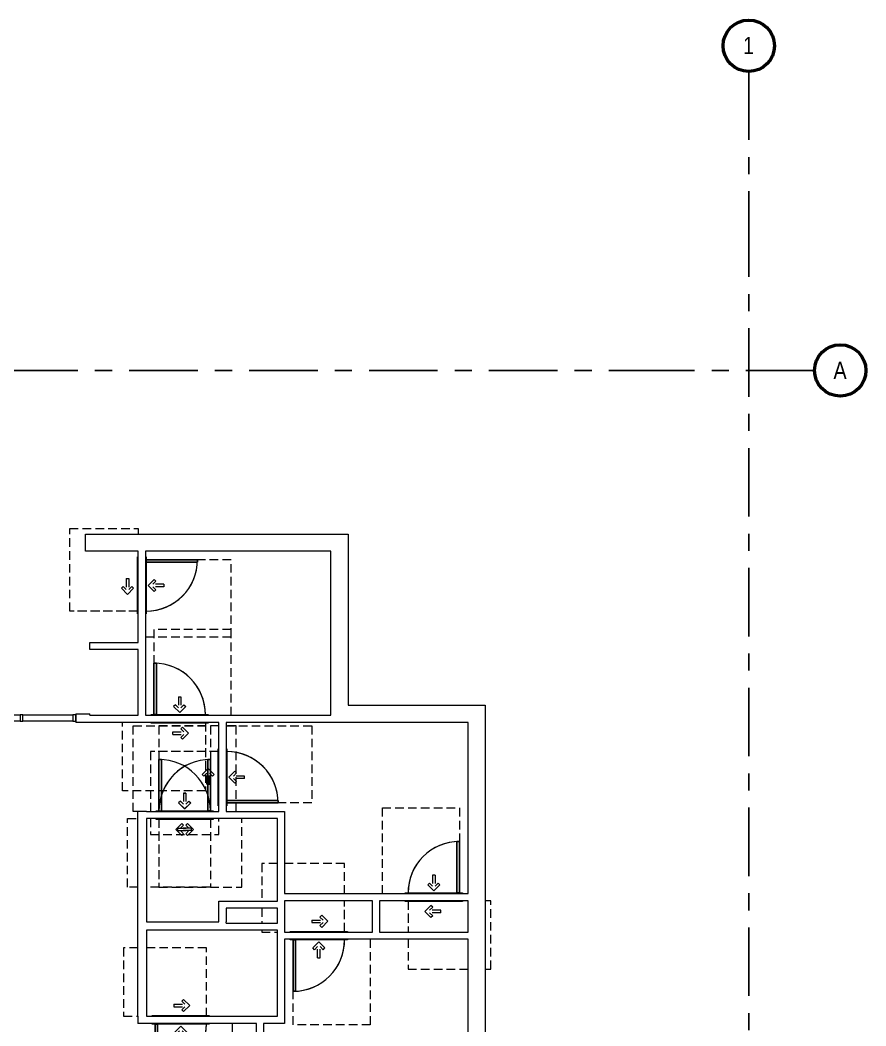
# Model space of a CAD drawing. Header units: inches. Extents: x -84 to 1352, y -121 to 1419.
# Drawn here: x 760 to 1352, y 714 to 1419 of the extents above; entities that cross this region are included whole.
import ezdxf

# ---------------------------------------------------------------- set-up
doc = ezdxf.new("R2010")
doc.units = ezdxf.units.IN
doc.header["$MEASUREMENT"] = 0
doc.linetypes.add('ADA Clearance', pattern=[9, 6, -3])
doc.linetypes.add('Grid Line', pattern=[84, 48, -12, 12, -12])
for name, color, linetype, lineweight in [('A-DOOR', 31, 'Continuous', 15), ('A-DOOR-FRAM', 31, 'Continuous', 9), ('A-GLAZ-CWMG', 51, 'Continuous', 9), ('A-WALL', 113, 'Continuous', 15), ('I-WALL', 2, 'Continuous', 15), ('S-GRID', 1, 'Continuous', 9), ('S-GRID-IDEN', 1, 'Continuous', 50)]:
    doc.layers.add(name, color=color, linetype=linetype, lineweight=lineweight)
doc.styles.add('Arial Narrow', font='ARIALN.TTF', dxfattribs={"height": 12})

# ---------------------------------------------------------------- blocks, each defined once
blk = doc.blocks.new('Door-Single_CE_ - HM Door-2_ HM Frame-V9-ROOF')
at = {"layer": 'A-DOOR', "linetype": 'ADA Clearance', "lineweight": 9}
for p, q in [((-18, 50.5), (40, 50.5)), ((-18, 3), (-18, 50.5)), ((40, 50.5), (40, 2.5)), ((-2.02, 14.28), (-6.26, 10.04)), ((-0.78, 13.04), (-2.02, 14.28)), ((-2.02, 5.79), (-6.26, 10.04)), ((-0.78, 13.04), (-2.91, 10.91)), ((4.84, 10.91), (-2.91, 10.91)), ((4.84, 9.16), (-2.91, 9.16)), ((-0.78, 7.03), (-2.91, 9.16)), ((4.84, 10.91), (4.84, 9.16)), ((-0.78, 7.03), (-2.02, 5.79)), ((40, 2.5), (36, 2.5)), ((-36, -2.5), (-36, -62.5)), ((-4.26, -8.62), (-0.02, -4.37)), ((4.22, -8.62), (-0.02, -4.37)), ((18, -62.5), (18, -3)), ((-3.02, -9.85), (-4.26, -8.62)), ((-3.02, -9.85), (-0.89, -7.72)), ((-0.89, -15.47), (-0.89, -7.72)), ((0.86, -15.47), (0.86, -7.72)), ((2.99, -9.85), (0.86, -7.72)), ((2.99, -9.85), (4.22, -8.62)), ((0.86, -15.47), (-0.89, -15.47)), ((-36, -62.5), (18, -62.5))]:
    blk.add_line(p, q, dxfattribs=at)
at = {"layer": 'A-DOOR'}
for p, q in [((16.25, -39), (16.25, -3)), ((18, -3), (18, -39)), ((18, -39), (16.25, -39))]:
    blk.add_line(p, q, dxfattribs=at)
at = {"layer": 'A-DOOR', "lineweight": 25}
for p, q in [((16.25, -39), (16.25, -3)), ((18, -3), (18, -39)), ((18, -39), (16.25, -39))]:
    blk.add_line(p, q, dxfattribs=at)
at = {"layer": 'A-DOOR', "lineweight": 9}
blk.add_arc((18, -3), 36, 180.00117, 270, dxfattribs=at)
blk.add_arc((18, -3), 36, 180.00117, 270, dxfattribs=at)
blk.add_arc((18, -3), 36, 180.00117, 270, dxfattribs=at)
blk.add_arc((18, -3), 36, 180.00117, 270, dxfattribs=at)
blk = doc.blocks.new('Door-Single_CE_ - HM Door-2_ HM Frame-V10-ROOF')
at = {"layer": 'A-DOOR', "linetype": 'ADA Clearance', "lineweight": 9}
for p, q in [((-18, 50.5), (40, 50.5)), ((-18, 3), (-18, 50.5)), ((40, 50.5), (40, 2.5)), ((-2.02, 14.28), (-6.26, 10.04)), ((-0.78, 13.04), (-2.02, 14.28)), ((-2.02, 5.79), (-6.26, 10.04)), ((-0.78, 13.04), (-2.91, 10.91)), ((4.84, 10.91), (-2.91, 10.91)), ((4.84, 9.16), (-2.91, 9.16)), ((-0.78, 7.03), (-2.91, 9.16)), ((4.84, 10.91), (4.84, 9.16)), ((-0.78, 7.03), (-2.02, 5.79)), ((-36, -2.5), (-36, -62.5)), ((-4.26, -8.62), (-0.02, -4.37)), ((4.22, -8.62), (-0.02, -4.37)), ((18, -62.5), (18, -3)), ((-3.02, -9.85), (-4.26, -8.62)), ((-3.02, -9.85), (-0.89, -7.72)), ((-0.89, -15.47), (-0.89, -7.72)), ((0.86, -15.47), (0.86, -7.72)), ((2.99, -9.85), (0.86, -7.72)), ((2.99, -9.85), (4.22, -8.62)), ((0.86, -15.47), (-0.89, -15.47)), ((-36, -62.5), (18, -62.5))]:
    blk.add_line(p, q, dxfattribs=at)
at = {"layer": 'A-DOOR'}
for p, q in [((16.25, -39), (16.25, -3)), ((18, -3), (18, -39)), ((18, -39), (16.25, -39))]:
    blk.add_line(p, q, dxfattribs=at)
at = {"layer": 'A-DOOR', "lineweight": 25}
for p, q in [((16.25, -39), (16.25, -3)), ((18, -3), (18, -39)), ((18, -39), (16.25, -39))]:
    blk.add_line(p, q, dxfattribs=at)
at = {"layer": 'A-DOOR', "lineweight": 9}
blk.add_arc((18, -3), 36, 180.00117, 270, dxfattribs=at)
blk.add_arc((18, -3), 36, 180.00117, 270, dxfattribs=at)
blk.add_arc((18, -3), 36, 180.00117, 270, dxfattribs=at)
blk.add_arc((18, -3), 36, 180.00117, 270, dxfattribs=at)
blk = doc.blocks.new('Door-Single_CE_ - HM Door-2_ HM Frame-V11-ROOF')
at = {"layer": 'A-DOOR', "linetype": 'ADA Clearance', "lineweight": 9}
for p, q in [((-36, 62.5), (18, 62.5)), ((-36, 2.5), (-36, 62.5)), ((18, 62.5), (18, 3)), ((-0.89, 15.47), (-0.89, 7.72)), ((0.86, 15.47), (-0.89, 15.47)), ((0.86, 15.47), (0.86, 7.72)), ((-3.02, 9.85), (-4.26, 8.62)), ((-4.26, 8.62), (-0.02, 4.37)), ((-3.02, 9.85), (-0.89, 7.72)), ((4.22, 8.62), (-0.02, 4.37)), ((2.99, 9.85), (0.86, 7.72)), ((2.99, 9.85), (4.22, 8.62)), ((-18, -3), (-18, -50.5)), ((-2.02, -5.79), (-6.26, -10.04)), ((-0.78, -7.03), (-2.91, -9.16)), ((-0.78, -7.03), (-2.02, -5.79)), ((40, -2.5), (29, -2.5)), ((40, -50.5), (40, -2.5)), ((-2.02, -14.28), (-6.26, -10.04)), ((4.84, -9.16), (-2.91, -9.16)), ((4.84, -10.91), (-2.91, -10.91)), ((-0.78, -13.04), (-2.91, -10.91)), ((-0.78, -13.04), (-2.02, -14.28)), ((4.84, -10.91), (4.84, -9.16)), ((-18, -50.5), (24, -50.5)), ((29, -50.5), (40, -50.5))]:
    blk.add_line(p, q, dxfattribs=at)
at = {"layer": 'A-DOOR'}
for p, q in [((18, 39), (16.25, 39)), ((16.25, 39), (16.25, 3)), ((18, 3), (18, 39))]:
    blk.add_line(p, q, dxfattribs=at)
at = {"layer": 'A-DOOR', "lineweight": 25}
for p, q in [((18, 39), (16.25, 39)), ((16.25, 39), (16.25, 3)), ((18, 3), (18, 39))]:
    blk.add_line(p, q, dxfattribs=at)
at = {"layer": 'A-DOOR', "lineweight": 9}
blk.add_arc((18, 3), 36, 90, 179.99883, dxfattribs=at)
blk.add_arc((18, 3), 36, 90, 179.99883, dxfattribs=at)
blk.add_arc((18, 3), 36, 90, 179.99883, dxfattribs=at)
blk.add_arc((18, 3), 36, 90, 179.99883, dxfattribs=at)
blk = doc.blocks.new('Door-Single_CE_ - HM Door-2_ HM Frame-V12-ROOF')
at = {"layer": 'A-DOOR', "linetype": 'ADA Clearance', "lineweight": 9}
for p, q in [((-18, 50.5), (26.73, 50.5)), ((-18, 3), (-18, 50.5)), ((32.73, 50.5), (40, 50.5)), ((40, 50.5), (40, 2.5)), ((-2.02, 14.28), (-6.26, 10.04)), ((-0.78, 13.04), (-2.02, 14.28)), ((-2.02, 5.79), (-6.26, 10.04)), ((-0.78, 13.04), (-2.91, 10.91)), ((4.84, 10.91), (-2.91, 10.91)), ((4.84, 9.16), (-2.91, 9.16)), ((-0.78, 7.03), (-2.91, 9.16)), ((4.84, 10.91), (4.84, 9.16)), ((-0.78, 7.03), (-2.02, 5.79)), ((40, 2.5), (32.73, 2.5)), ((-36, -2.5), (-36, -62.5)), ((-4.26, -8.62), (-0.02, -4.37)), ((4.22, -8.62), (-0.02, -4.37)), ((18, -62.5), (18, -3)), ((-3.02, -9.85), (-4.26, -8.62)), ((-3.02, -9.85), (-0.89, -7.72)), ((-0.89, -15.47), (-0.89, -7.72)), ((0.86, -15.47), (0.86, -7.72)), ((2.99, -9.85), (0.86, -7.72)), ((2.99, -9.85), (4.22, -8.62)), ((0.86, -15.47), (-0.89, -15.47)), ((-36, -62.5), (-29, -62.5)), ((-24, -62.5), (18, -62.5))]:
    blk.add_line(p, q, dxfattribs=at)
at = {"layer": 'A-DOOR'}
for p, q in [((16.25, -39), (16.25, -3)), ((18, -3), (18, -39)), ((18, -39), (16.25, -39))]:
    blk.add_line(p, q, dxfattribs=at)
at = {"layer": 'A-DOOR', "lineweight": 25}
for p, q in [((16.25, -39), (16.25, -3)), ((18, -3), (18, -39)), ((18, -39), (16.25, -39))]:
    blk.add_line(p, q, dxfattribs=at)
at = {"layer": 'A-DOOR', "lineweight": 9}
blk.add_arc((18, -3), 36, 180.00117, 270, dxfattribs=at)
blk.add_arc((18, -3), 36, 180.00117, 270, dxfattribs=at)
blk.add_arc((18, -3), 36, 180.00117, 270, dxfattribs=at)
blk.add_arc((18, -3), 36, 180.00117, 270, dxfattribs=at)
blk = doc.blocks.new('Door-Single_CE_ - HM Door-2_ HM Frame-V13-ROOF')
at = {"layer": 'A-DOOR', "linetype": 'ADA Clearance', "lineweight": 9}
for p, q in [((-36, 62.5), (18, 62.5)), ((-36, 2.5), (-36, 62.5)), ((18, 62.5), (18, 3)), ((-0.89, 15.47), (-0.89, 7.72)), ((0.86, 15.47), (-0.89, 15.47)), ((0.86, 15.47), (0.86, 7.72)), ((-3.02, 9.85), (-4.26, 8.62)), ((-4.26, 8.62), (-0.02, 4.37)), ((-3.02, 9.85), (-0.89, 7.72)), ((4.22, 8.62), (-0.02, 4.37)), ((2.99, 9.85), (0.86, 7.72)), ((2.99, 9.85), (4.22, 8.62)), ((-18, -3), (-18, -24.5)), ((-2.02, -5.79), (-6.26, -10.04)), ((-0.78, -7.03), (-2.91, -9.16)), ((-0.78, -7.03), (-2.02, -5.79)), ((40, -2.5), (36, -2.5)), ((40, -50.5), (40, -2.5)), ((-2.02, -14.28), (-6.26, -10.04)), ((4.84, -9.16), (-2.91, -9.16)), ((4.84, -10.91), (-2.91, -10.91)), ((-0.78, -13.04), (-2.91, -10.91)), ((-0.78, -13.04), (-2.02, -14.28)), ((4.84, -10.91), (4.84, -9.16)), ((-18, -29.5), (-18, -50.5)), ((-18, -50.5), (24, -50.5)), ((36, -50.5), (40, -50.5))]:
    blk.add_line(p, q, dxfattribs=at)
at = {"layer": 'A-DOOR'}
for p, q in [((18, 39), (16.25, 39)), ((16.25, 39), (16.25, 3)), ((18, 3), (18, 39))]:
    blk.add_line(p, q, dxfattribs=at)
at = {"layer": 'A-DOOR', "lineweight": 25}
for p, q in [((18, 39), (16.25, 39)), ((16.25, 39), (16.25, 3)), ((18, 3), (18, 39))]:
    blk.add_line(p, q, dxfattribs=at)
at = {"layer": 'A-DOOR', "lineweight": 9}
blk.add_arc((18, 3), 36, 90, 179.99883, dxfattribs=at)
blk.add_arc((18, 3), 36, 90, 179.99883, dxfattribs=at)
blk.add_arc((18, 3), 36, 90, 179.99883, dxfattribs=at)
blk.add_arc((18, 3), 36, 90, 179.99883, dxfattribs=at)
blk = doc.blocks.new('Door-Single_CE_ - HM Door-2_ HM Frame-V14-ROOF')
at = {"layer": 'A-DOOR', "linetype": 'ADA Clearance', "lineweight": 9}
for p, q in [((-36, 62.5), (18, 62.5)), ((-36, 2.5), (-36, 62.5)), ((18, 62.5), (18, 3)), ((-0.89, 15.47), (-0.89, 7.72)), ((0.86, 15.47), (-0.89, 15.47)), ((0.86, 15.47), (0.86, 7.72)), ((-3.02, 9.85), (-4.26, 8.62)), ((-4.26, 8.62), (-0.02, 4.37)), ((-3.02, 9.85), (-0.89, 7.72)), ((4.22, 8.62), (-0.02, 4.37)), ((2.99, 9.85), (0.86, 7.72)), ((2.99, 9.85), (4.22, 8.62)), ((-18, -3), (-18, -24.5)), ((-2.02, -5.79), (-6.26, -10.04)), ((-0.78, -7.03), (-2.91, -9.16)), ((-0.78, -7.03), (-2.02, -5.79)), ((40, -2.5), (29, -2.5)), ((40, -3.75), (40, -2.5)), ((-2.02, -14.28), (-6.26, -10.04)), ((4.84, -9.16), (-2.91, -9.16)), ((4.84, -10.91), (-2.91, -10.91)), ((-0.78, -13.04), (-2.91, -10.91)), ((-0.78, -13.04), (-2.02, -14.28)), ((4.84, -10.91), (4.84, -9.16)), ((40, -19.25), (40, -8.75)), ((40, -50.5), (40, -24.25)), ((-18, -29.5), (-18, -50.5)), ((-18, -50.5), (24, -50.5)), ((29, -50.5), (40, -50.5))]:
    blk.add_line(p, q, dxfattribs=at)
at = {"layer": 'A-DOOR'}
for p, q in [((18, 39), (16.25, 39)), ((16.25, 39), (16.25, 3)), ((18, 3), (18, 39))]:
    blk.add_line(p, q, dxfattribs=at)
at = {"layer": 'A-DOOR', "lineweight": 25}
for p, q in [((18, 39), (16.25, 39)), ((16.25, 39), (16.25, 3)), ((18, 3), (18, 39))]:
    blk.add_line(p, q, dxfattribs=at)
at = {"layer": 'A-DOOR', "lineweight": 9}
blk.add_arc((18, 3), 36, 90, 179.99883, dxfattribs=at)
blk.add_arc((18, 3), 36, 90, 179.99883, dxfattribs=at)
blk.add_arc((18, 3), 36, 90, 179.99883, dxfattribs=at)
blk.add_arc((18, 3), 36, 90, 179.99883, dxfattribs=at)
blk = doc.blocks.new('Door-Single_CE_ - HM Door-2_ HM Frame-V19-ROOF')
at = {"layer": 'A-DOOR', "linetype": 'ADA Clearance', "lineweight": 9}
for p, q in [((-36, 62.5), (18, 62.5)), ((-36, 2.5), (-36, 62.5)), ((18, 62.5), (18, 3)), ((-0.89, 15.47), (-0.89, 7.72)), ((0.86, 15.47), (-0.89, 15.47)), ((0.86, 15.47), (0.86, 7.72)), ((-3.02, 9.85), (-4.26, 8.62)), ((-4.26, 8.62), (-0.02, 4.37)), ((-3.02, 9.85), (-0.89, 7.72)), ((4.22, 8.62), (-0.02, 4.37)), ((2.99, 9.85), (0.86, 7.72)), ((2.99, 9.85), (4.22, 8.62)), ((-32.73, 2.5), (-36, 2.5)), ((-18, -3), (-18, -50.5)), ((-2.02, -5.79), (-6.26, -10.04)), ((-0.78, -7.03), (-2.91, -9.16)), ((-0.78, -7.03), (-2.02, -5.79)), ((40, -50.5), (40, -2.5)), ((-2.02, -14.28), (-6.26, -10.04)), ((4.84, -9.16), (-2.91, -9.16)), ((4.84, -10.91), (-2.91, -10.91)), ((-0.78, -13.04), (-2.91, -10.91)), ((-0.78, -13.04), (-2.02, -14.28)), ((4.84, -10.91), (4.84, -9.16)), ((-18, -50.5), (40, -50.5))]:
    blk.add_line(p, q, dxfattribs=at)
at = {"layer": 'A-DOOR'}
for p, q in [((18, 39), (16.25, 39)), ((16.25, 39), (16.25, 3)), ((18, 3), (18, 39))]:
    blk.add_line(p, q, dxfattribs=at)
at = {"layer": 'A-DOOR', "lineweight": 25}
for p, q in [((18, 39), (16.25, 39)), ((16.25, 39), (16.25, 3)), ((18, 3), (18, 39))]:
    blk.add_line(p, q, dxfattribs=at)
at = {"layer": 'A-DOOR', "lineweight": 9}
blk.add_arc((18, 3), 36, 90, 179.99883, dxfattribs=at)
blk.add_arc((18, 3), 36, 90, 179.99883, dxfattribs=at)
blk.add_arc((18, 3), 36, 90, 179.99883, dxfattribs=at)
blk.add_arc((18, 3), 36, 90, 179.99883, dxfattribs=at)
blk = doc.blocks.new('Door-Single_CE_ - HM Door-2_ HM Frame-V48-ROOF')
at = {"layer": 'A-DOOR', "linetype": 'ADA Clearance', "lineweight": 9}
for p, q in [((-18, 50.5), (40, 50.5)), ((-18, 2.5), (-18, 50.5)), ((40, 50.5), (40, 2.5)), ((-2.02, 14.28), (-6.26, 10.04)), ((-0.78, 13.04), (-2.02, 14.28)), ((-2.02, 5.79), (-6.26, 10.04)), ((-0.78, 13.04), (-2.91, 10.91)), ((4.84, 10.91), (-2.91, 10.91)), ((4.84, 9.16), (-2.91, 9.16)), ((-0.78, 7.03), (-2.91, 9.16)), ((4.84, 10.91), (4.84, 9.16)), ((-0.78, 7.03), (-2.02, 5.79)), ((40, 2.5), (36, 2.5)), ((-36, -2.5), (-36, -62.5)), ((-4.26, -8.62), (-0.02, -4.37)), ((4.22, -8.62), (-0.02, -4.37)), ((18, -62.5), (18, -2.5)), ((-3.02, -9.85), (-4.26, -8.62)), ((-3.02, -9.85), (-0.89, -7.72)), ((-0.89, -15.47), (-0.89, -7.72)), ((0.86, -15.47), (0.86, -7.72)), ((2.99, -9.85), (0.86, -7.72)), ((2.99, -9.85), (4.22, -8.62)), ((0.86, -15.47), (-0.89, -15.47)), ((-36, -62.5), (18, -62.5))]:
    blk.add_line(p, q, dxfattribs=at)
at = {"layer": 'A-DOOR'}
for p, q in [((16.25, -39), (16.25, -3)), ((16.25, -3), (18, -3)), ((18, -3), (18, -39)), ((18, -39), (16.25, -39))]:
    blk.add_line(p, q, dxfattribs=at)
at = {"layer": 'A-DOOR', "lineweight": 25}
for p, q in [((16.25, -39), (16.25, -3)), ((18, -3), (16.25, -3)), ((18, -3), (18, -39)), ((18, -39), (16.25, -39))]:
    blk.add_line(p, q, dxfattribs=at)
at = {"layer": 'A-DOOR', "lineweight": 9}
for start in [179.5, 179.5, 179.5, 180.00117]:
    blk.add_arc((18, -3), 36, start, 270, dxfattribs=at)
at = {"layer": 'A-DOOR-FRAM'}
for p, q in [((-20, 3), (20, 3)), ((-20, 2.5), (-20, 3)), ((20, 3), (20, 2.5)), ((-20, -3), (-20, -2.5)), ((20, -3), (-20, -3)), ((20, -2.5), (20, -3))]:
    blk.add_line(p, q, dxfattribs=at)
blk = doc.blocks.new('Door-Single_CE_ - HM Door-2_ HM Frame-V49-ROOF')
at = {"layer": 'A-DOOR', "linetype": 'ADA Clearance', "lineweight": 9}
for p, q in [((-18, 50.5), (40, 50.5)), ((-18, 2.5), (-18, 50.5)), ((40, 50.5), (40, 2.5)), ((-2.02, 14.28), (-6.26, 10.04)), ((-0.78, 13.04), (-2.02, 14.28)), ((-2.02, 5.79), (-6.26, 10.04)), ((-0.78, 13.04), (-2.91, 10.91)), ((4.84, 10.91), (-2.91, 10.91)), ((4.84, 9.16), (-2.91, 9.16)), ((-0.78, 7.03), (-2.91, 9.16)), ((4.84, 10.91), (4.84, 9.16)), ((-0.78, 7.03), (-2.02, 5.79)), ((-36, -2.5), (-36, -62.5)), ((-4.26, -8.62), (-0.02, -4.37)), ((4.22, -8.62), (-0.02, -4.37)), ((18, -62.5), (18, -2.5)), ((-3.02, -9.85), (-4.26, -8.62)), ((-3.02, -9.85), (-0.89, -7.72)), ((-0.89, -15.47), (-0.89, -7.72)), ((0.86, -15.47), (0.86, -7.72)), ((2.99, -9.85), (0.86, -7.72)), ((2.99, -9.85), (4.22, -8.62)), ((0.86, -15.47), (-0.89, -15.47)), ((-36, -62.5), (18, -62.5))]:
    blk.add_line(p, q, dxfattribs=at)
at = {"layer": 'A-DOOR'}
for p, q in [((16.25, -39), (16.25, -3)), ((16.25, -3), (18, -3)), ((18, -3), (18, -39)), ((18, -39), (16.25, -39))]:
    blk.add_line(p, q, dxfattribs=at)
at = {"layer": 'A-DOOR', "lineweight": 25}
for p, q in [((16.25, -39), (16.25, -3)), ((18, -3), (16.25, -3)), ((18, -3), (18, -39)), ((18, -39), (16.25, -39))]:
    blk.add_line(p, q, dxfattribs=at)
at = {"layer": 'A-DOOR', "lineweight": 9}
for start in [179.5, 179.5, 179.5, 180.00117]:
    blk.add_arc((18, -3), 36, start, 270, dxfattribs=at)
at = {"layer": 'A-DOOR-FRAM'}
for p, q in [((-20, 3), (20, 3)), ((-20, 2.5), (-20, 3)), ((20, 3), (20, 2.5)), ((-20, -3), (-20, -2.5)), ((20, -3), (-20, -3)), ((20, -2.5), (20, -3))]:
    blk.add_line(p, q, dxfattribs=at)
blk = doc.blocks.new('Door-Single_CE_ - HM Door-2_ HM Frame-V50-ROOF')
at = {"layer": 'A-DOOR', "linetype": 'ADA Clearance', "lineweight": 9}
for p, q in [((-36, 62.5), (18, 62.5)), ((-36, 2.5), (-36, 62.5)), ((18, 62.5), (18, 2.5)), ((-0.89, 15.47), (-0.89, 7.72)), ((0.86, 15.47), (-0.89, 15.47)), ((0.86, 15.47), (0.86, 7.72)), ((-3.02, 9.85), (-4.26, 8.62)), ((-4.26, 8.62), (-0.02, 4.37)), ((-3.02, 9.85), (-0.89, 7.72)), ((4.22, 8.62), (-0.02, 4.37)), ((2.99, 9.85), (0.86, 7.72)), ((2.99, 9.85), (4.22, 8.62)), ((-18, -2.5), (-18, -50.5)), ((-2.02, -5.79), (-6.26, -10.04)), ((-0.78, -7.03), (-2.91, -9.16)), ((-0.78, -7.03), (-2.02, -5.79)), ((40, -2.5), (29, -2.5)), ((40, -50.5), (40, -2.5)), ((-2.02, -14.28), (-6.26, -10.04)), ((4.84, -9.16), (-2.91, -9.16)), ((4.84, -10.91), (-2.91, -10.91)), ((-0.78, -13.04), (-2.91, -10.91)), ((-0.78, -13.04), (-2.02, -14.28)), ((4.84, -10.91), (4.84, -9.16)), ((-18, -50.5), (24, -50.5)), ((29, -50.5), (40, -50.5))]:
    blk.add_line(p, q, dxfattribs=at)
at = {"layer": 'A-DOOR'}
for p, q in [((18, 39), (16.25, 39)), ((16.25, 39), (16.25, 3)), ((18, 3), (18, 39)), ((16.25, 3), (18, 3))]:
    blk.add_line(p, q, dxfattribs=at)
at = {"layer": 'A-DOOR', "lineweight": 25}
for p, q in [((18, 39), (16.25, 39)), ((16.25, 39), (16.25, 3)), ((18, 3), (18, 39)), ((18, 3), (16.25, 3))]:
    blk.add_line(p, q, dxfattribs=at)
at = {"layer": 'A-DOOR', "lineweight": 9}
for end in [179.99883, 180.5, 180.5, 180.5]:
    blk.add_arc((18, 3), 36, 90, end, dxfattribs=at)
at = {"layer": 'A-DOOR-FRAM'}
for p, q in [((-20, 3), (20, 3)), ((-20, 2.5), (-20, 3)), ((20, 3), (20, 2.5)), ((-20, -3), (-20, -2.5)), ((20, -3), (-20, -3)), ((20, -2.5), (20, -3))]:
    blk.add_line(p, q, dxfattribs=at)
blk = doc.blocks.new('Door-Single_CE_ - HM Door-2_ HM Frame-V51-ROOF')
at = {"layer": 'A-DOOR', "linetype": 'ADA Clearance', "lineweight": 9}
for p, q in [((-36, 62.5), (18, 62.5)), ((-36, 2.5), (-36, 62.5)), ((18, 62.5), (18, 2.5)), ((-0.89, 15.47), (-0.89, 7.72)), ((0.86, 15.47), (-0.89, 15.47)), ((0.86, 15.47), (0.86, 7.72)), ((-3.02, 9.85), (-4.26, 8.62)), ((-4.26, 8.62), (-0.02, 4.37)), ((-3.02, 9.85), (-0.89, 7.72)), ((4.22, 8.62), (-0.02, 4.37)), ((2.99, 9.85), (0.86, 7.72)), ((2.99, 9.85), (4.22, 8.62)), ((-32.73, 2.5), (-36, 2.5)), ((-18, -2.5), (-18, -50.5)), ((-2.02, -5.79), (-6.26, -10.04)), ((-0.78, -7.03), (-2.91, -9.16)), ((-0.78, -7.03), (-2.02, -5.79)), ((40, -50.5), (40, -2.5)), ((-2.02, -14.28), (-6.26, -10.04)), ((4.84, -9.16), (-2.91, -9.16)), ((4.84, -10.91), (-2.91, -10.91)), ((-0.78, -13.04), (-2.91, -10.91)), ((-0.78, -13.04), (-2.02, -14.28)), ((4.84, -10.91), (4.84, -9.16)), ((-18, -50.5), (40, -50.5))]:
    blk.add_line(p, q, dxfattribs=at)
at = {"layer": 'A-DOOR'}
for p, q in [((18, 39), (16.25, 39)), ((16.25, 39), (16.25, 3)), ((18, 3), (18, 39)), ((16.25, 3), (18, 3))]:
    blk.add_line(p, q, dxfattribs=at)
at = {"layer": 'A-DOOR', "lineweight": 25}
for p, q in [((18, 39), (16.25, 39)), ((16.25, 39), (16.25, 3)), ((18, 3), (18, 39)), ((18, 3), (16.25, 3))]:
    blk.add_line(p, q, dxfattribs=at)
at = {"layer": 'A-DOOR', "lineweight": 9}
for end in [179.99883, 180.5, 180.5, 180.5]:
    blk.add_arc((18, 3), 36, 90, end, dxfattribs=at)
at = {"layer": 'A-DOOR-FRAM'}
for p, q in [((-20, 3), (20, 3)), ((-20, 2.5), (-20, 3)), ((20, 3), (20, 2.5)), ((-20, -3), (-20, -2.5)), ((20, -3), (-20, -3)), ((20, -2.5), (20, -3))]:
    blk.add_line(p, q, dxfattribs=at)
blk = doc.blocks.new('Door-Single_CE_ - HM Door-2_ HM Frame-V52-ROOF')
at = {"layer": 'A-DOOR', "linetype": 'ADA Clearance', "lineweight": 9}
for p, q in [((-36, 62.5), (18, 62.5)), ((-36, 2.5), (-36, 62.5)), ((18, 62.5), (18, 2.5)), ((-0.89, 15.47), (-0.89, 7.72)), ((0.86, 15.47), (-0.89, 15.47)), ((0.86, 15.47), (0.86, 7.72)), ((-3.02, 9.85), (-4.26, 8.62)), ((-4.26, 8.62), (-0.02, 4.37)), ((-3.02, 9.85), (-0.89, 7.72)), ((4.22, 8.62), (-0.02, 4.37)), ((2.99, 9.85), (0.86, 7.72)), ((2.99, 9.85), (4.22, 8.62)), ((-18, -2.5), (-18, -24.5)), ((-2.02, -5.79), (-6.26, -10.04)), ((-0.78, -7.03), (-2.91, -9.16)), ((-0.78, -7.03), (-2.02, -5.79)), ((40, -2.5), (36, -2.5)), ((40, -50.5), (40, -2.5)), ((-2.02, -14.28), (-6.26, -10.04)), ((4.84, -9.16), (-2.91, -9.16)), ((4.84, -10.91), (-2.91, -10.91)), ((-0.78, -13.04), (-2.91, -10.91)), ((-0.78, -13.04), (-2.02, -14.28)), ((4.84, -10.91), (4.84, -9.16)), ((-18, -29.5), (-18, -50.5)), ((-18, -50.5), (24, -50.5)), ((36, -50.5), (40, -50.5))]:
    blk.add_line(p, q, dxfattribs=at)
at = {"layer": 'A-DOOR'}
for p, q in [((18, 39), (16.25, 39)), ((16.25, 39), (16.25, 3)), ((18, 3), (18, 39)), ((16.25, 3), (18, 3))]:
    blk.add_line(p, q, dxfattribs=at)
at = {"layer": 'A-DOOR', "lineweight": 25}
for p, q in [((18, 39), (16.25, 39)), ((16.25, 39), (16.25, 3)), ((18, 3), (18, 39)), ((18, 3), (16.25, 3))]:
    blk.add_line(p, q, dxfattribs=at)
at = {"layer": 'A-DOOR', "lineweight": 9}
for end in [179.99883, 180.5, 180.5, 180.5]:
    blk.add_arc((18, 3), 36, 90, end, dxfattribs=at)
at = {"layer": 'A-DOOR-FRAM'}
for p, q in [((-20, 3), (20, 3)), ((-20, 2.5), (-20, 3)), ((20, 3), (20, 2.5)), ((-20, -3), (-20, -2.5)), ((20, -3), (-20, -3)), ((20, -2.5), (20, -3))]:
    blk.add_line(p, q, dxfattribs=at)
blk = doc.blocks.new('Door-Single_CE_ - HM Door-2_ HM Frame-V53-ROOF')
at = {"layer": 'A-DOOR', "linetype": 'ADA Clearance', "lineweight": 9}
for p, q in [((-36, 62.5), (18, 62.5)), ((-36, 2.5), (-36, 62.5)), ((18, 62.5), (18, 2.5)), ((-0.89, 15.47), (-0.89, 7.72)), ((0.86, 15.47), (-0.89, 15.47)), ((0.86, 15.47), (0.86, 7.72)), ((-3.02, 9.85), (-4.26, 8.62)), ((-4.26, 8.62), (-0.02, 4.37)), ((-3.02, 9.85), (-0.89, 7.72)), ((4.22, 8.62), (-0.02, 4.37)), ((2.99, 9.85), (0.86, 7.72)), ((2.99, 9.85), (4.22, 8.62)), ((-18, -2.5), (-18, -24.5)), ((-2.02, -5.79), (-6.26, -10.04)), ((-0.78, -7.03), (-2.91, -9.16)), ((-0.78, -7.03), (-2.02, -5.79)), ((40, -2.5), (29, -2.5)), ((40, -3.75), (40, -2.5)), ((-2.02, -14.28), (-6.26, -10.04)), ((4.84, -9.16), (-2.91, -9.16)), ((4.84, -10.91), (-2.91, -10.91)), ((-0.78, -13.04), (-2.91, -10.91)), ((-0.78, -13.04), (-2.02, -14.28)), ((4.84, -10.91), (4.84, -9.16)), ((40, -19.25), (40, -8.75)), ((40, -50.5), (40, -24.25)), ((-18, -29.5), (-18, -50.5)), ((-18, -50.5), (24, -50.5)), ((29, -50.5), (40, -50.5))]:
    blk.add_line(p, q, dxfattribs=at)
at = {"layer": 'A-DOOR'}
for p, q in [((18, 39), (16.25, 39)), ((16.25, 39), (16.25, 3)), ((18, 3), (18, 39)), ((16.25, 3), (18, 3))]:
    blk.add_line(p, q, dxfattribs=at)
at = {"layer": 'A-DOOR', "lineweight": 25}
for p, q in [((18, 39), (16.25, 39)), ((16.25, 39), (16.25, 3)), ((18, 3), (18, 39)), ((18, 3), (16.25, 3))]:
    blk.add_line(p, q, dxfattribs=at)
at = {"layer": 'A-DOOR', "lineweight": 9}
for end in [179.99883, 180.5, 180.5, 180.5]:
    blk.add_arc((18, 3), 36, 90, end, dxfattribs=at)
at = {"layer": 'A-DOOR-FRAM'}
for p, q in [((-20, 3), (20, 3)), ((-20, 2.5), (-20, 3)), ((20, 3), (20, 2.5)), ((-20, -3), (-20, -2.5)), ((20, -3), (-20, -3)), ((20, -2.5), (20, -3))]:
    blk.add_line(p, q, dxfattribs=at)
blk = doc.blocks.new('Rectangular Mullion - 4 1_2_ x 2_ Rectangular_CE_-5154601-ROOF')
at = {"layer": 'A-GLAZ-CWMG'}
for p, q in [((761.61, 927.95), (761.61, 932.45)), ((761.61, 932.45), (796.61, 932.45)), ((796.61, 932.45), (796.61, 927.95)), ((796.61, 927.95), (761.61, 927.95))]:
    blk.add_line(p, q, dxfattribs=at)
blk = doc.blocks.new('Rectangular Mullion - 4 1_2_ x 2_ Rectangular_CE_-5154605-ROOF')
at = {"layer": 'A-GLAZ-CWMG'}
for p, q in [((-2, -2.25), (-2, 2.25)), ((-2, 2.25), (0, 2.25)), ((0, 2.25), (0, -2.25)), ((0, -2.25), (-2, -2.25))]:
    blk.add_line(p, q, dxfattribs=at)
blk = doc.blocks.new('Rectangular Mullion - 4 1_2_ x 2_ Rectangular_CE_-5154603-ROOF')
at = {"layer": 'A-GLAZ-CWMG'}
for p, q in [((-1, -2.25), (-1, 2.25)), ((-1, 2.25), (1, 2.25)), ((1, 2.25), (1, -2.25)), ((1, -2.25), (-1, -2.25))]:
    blk.add_line(p, q, dxfattribs=at)
blk = doc.blocks.new('Door-Single_CE_ - HM Door-2_ HM Frame-V69-ROOF')
at = {"layer": 'A-DOOR', "linetype": 'ADA Clearance', "lineweight": 9}
for p, q in [((-36, 62.5), (18, 62.5)), ((-36, 2.5), (-36, 62.5)), ((18, 62.5), (18, 2.5)), ((-0.89, 15.47), (-0.89, 7.72)), ((0.86, 15.47), (-0.89, 15.47)), ((0.86, 15.47), (0.86, 7.72)), ((-3.02, 9.85), (-4.26, 8.62)), ((-4.26, 8.62), (-0.02, 4.37)), ((-3.02, 9.85), (-0.89, 7.72)), ((4.22, 8.62), (-0.02, 4.37)), ((2.99, 9.85), (0.86, 7.72)), ((2.99, 9.85), (4.22, 8.62)), ((-18, -2.5), (-18, -50.5)), ((-2.02, -5.79), (-6.26, -10.04)), ((-0.78, -7.03), (-2.91, -9.16)), ((-0.78, -7.03), (-2.02, -5.79)), ((40, -2.5), (30, -2.5)), ((40, -50.5), (40, -2.5)), ((-2.02, -14.28), (-6.26, -10.04)), ((4.84, -9.16), (-2.91, -9.16)), ((4.84, -10.91), (-2.91, -10.91)), ((-0.78, -13.04), (-2.91, -10.91)), ((-0.78, -13.04), (-2.02, -14.28)), ((4.84, -10.91), (4.84, -9.16)), ((-18, -50.5), (24, -50.5)), ((30, -50.5), (40, -50.5))]:
    blk.add_line(p, q, dxfattribs=at)
at = {"layer": 'A-DOOR'}
for p, q in [((18, 39), (16.25, 39)), ((16.25, 39), (16.25, 3)), ((18, 3), (18, 39)), ((16.25, 3), (18, 3))]:
    blk.add_line(p, q, dxfattribs=at)
at = {"layer": 'A-DOOR', "lineweight": 25}
for p, q in [((18, 39), (16.25, 39)), ((16.25, 39), (16.25, 3)), ((18, 3), (18, 39)), ((18, 3), (16.25, 3))]:
    blk.add_line(p, q, dxfattribs=at)
at = {"layer": 'A-DOOR', "lineweight": 9}
for end in [179.99883, 180.5, 180.5, 180.5]:
    blk.add_arc((18, 3), 36, 90, end, dxfattribs=at)
at = {"layer": 'A-DOOR-FRAM'}
for p, q in [((-20, 3), (20, 3)), ((-20, 2.5), (-20, 3)), ((20, 3), (20, 2.5)), ((-20, -3), (-20, -2.5)), ((20, -3), (-20, -3)), ((20, -2.5), (20, -3))]:
    blk.add_line(p, q, dxfattribs=at)
blk = doc.blocks.new('Grid - Grid Head-Circle_CE_-46466-ROOF')
at = {"layer": 'S-GRID-IDEN'}
blk.add_circle((0, 0), 0.1875, dxfattribs=at)

msp = doc.modelspace()

# ---------------------------------------------------------------- linework, layer by layer
at = {"layer": 'A-WALL'}
for p, q in [((805.36, 1059.2), (989.36, 1059.2)), ((805.36, 1047.2), (805.36, 1059.2)), ((989.36, 1059.2), (989.36, 939.2)), ((842.36, 1047.2), (805.36, 1047.2)), ((977.36, 1047.2), (847.36, 1047.2)), ((977.36, 932.2), (977.36, 1047.2)), ((989.36, 939.2), (1085.36, 939.2)), ((1085.36, 939.2), (1085.36, 641.7)), ((798.61, 933.2), (808.36, 933.2)), ((798.61, 933.2), (798.61, 927.2)), ((808.36, 932.2), (808.36, 933.2)), ((808.36, 927.2), (798.61, 927.2)), ((1073.36, 927.2), (977.36, 927.2)), ((1073.36, 807.2), (1073.36, 927.2)), ((842.13, 721.2), (842.13, 864.7)), ((848.13, 864.7), (842.13, 864.7)), ((848.13, 859.7), (848.13, 787.45)), ((1073.36, 780.2), (1073.36, 802.2)), ((848.13, 787.45), (898.86, 787.45)), ((903.86, 786.45), (903.86, 787.45)), ((848.13, 781.45), (848.13, 721.2)), ((903.86, 781.45), (848.13, 781.45)), ((1073.36, 653.7), (1073.36, 775.2))]:
    msp.add_line(p, q, dxfattribs=at)
at = {"layer": 'I-WALL'}
for p, q in [((842.36, 983.2), (842.36, 1047.2)), ((847.36, 1047.2), (847.36, 932.2)), ((808.36, 983.2), (842.36, 983.2)), ((808.36, 978.2), (808.36, 983.2)), ((842.36, 978.2), (808.36, 978.2)), ((842.36, 932.2), (842.36, 978.2)), ((808.36, 932.2), (842.36, 932.2)), ((847.36, 932.2), (977.36, 932.2)), ((898.86, 927.2), (808.36, 927.2)), ((898.86, 864.7), (898.86, 927.2)), ((977.36, 927.2), (903.86, 927.2)), ((903.86, 927.2), (903.86, 864.7)), ((848.13, 864.7), (898.86, 864.7)), ((903.86, 864.7), (944.86, 864.7)), ((944.86, 864.7), (944.86, 807.2)), ((939.86, 859.7), (848.13, 859.7)), ((939.86, 801.95), (939.86, 859.7)), ((944.86, 807.2), (1073.36, 807.2)), ((898.86, 787.45), (898.86, 801.95)), ((898.86, 801.95), (939.86, 801.95)), ((903.86, 796.95), (903.86, 787.45)), ((939.86, 796.95), (903.86, 796.95)), ((939.86, 786.45), (939.86, 796.95)), ((944.86, 802.2), (944.86, 780.2)), ((1006.36, 802.2), (944.86, 802.2)), ((1006.36, 780.2), (1006.36, 802.2)), ((1073.36, 802.2), (1011.36, 802.2)), ((1011.36, 802.2), (1011.36, 780.2)), ((903.86, 786.45), (939.86, 786.45)), ((939.86, 781.45), (903.86, 781.45)), ((939.86, 721.2), (939.86, 781.45)), ((944.86, 780.2), (1006.36, 780.2)), ((1011.36, 780.2), (1073.36, 780.2)), ((944.86, 775.2), (944.86, 716.2)), ((1073.36, 775.2), (944.86, 775.2)), ((842.13, 721.2), (842.13, 716.2)), ((848.13, 721.2), (939.86, 721.2)), ((925.13, 716.2), (842.13, 716.2)), ((925.13, 653.7), (925.13, 716.2)), ((944.86, 716.2), (930.13, 716.2)), ((930.13, 716.2), (930.13, 653.7))]:
    msp.add_line(p, q, dxfattribs=at)
at = {"layer": 'S-GRID', "linetype": 'Grid Line', "lineweight": 25}
for p, q in [((1270, 1383.44), (1270, 1287.44)), ((1270, 1287.44), (1270, 13.01)), ((1220.03, 1173.88), (11.59, 1173.88)), ((1316.03, 1173.88), (1220.03, 1173.88))]:
    msp.add_line(p, q, dxfattribs=at)

# ---------------------------------------------------------------- block references
at = {"layer": 'A-DOOR', "lineweight": 9}
for name, p, rotation in [('Door-Single_CE_ - HM Door-2_ HM Frame-V9-ROOF', (844.86, 1023.2), 90.00000000000003), ('Door-Single_CE_ - HM Door-2_ HM Frame-V9-ROOF', (844.86, 1023.2), 90.00000000000003), ('Door-Single_CE_ - HM Door-2_ HM Frame-V48-ROOF', (844.86, 1023.2), 90.00000000000003), ('Door-Single_CE_ - HM Door-2_ HM Frame-V10-ROOF', (871.36, 929.7), 180), ('Door-Single_CE_ - HM Door-2_ HM Frame-V10-ROOF', (871.36, 929.7), 180), ('Door-Single_CE_ - HM Door-2_ HM Frame-V49-ROOF', (871.36, 929.7), 180), ('Door-Single_CE_ - HM Door-2_ HM Frame-V12-ROOF', (874.86, 862.2), 180), ('Door-Single_CE_ - HM Door-2_ HM Frame-V11-ROOF', (901.36, 888.7), 270.0000000000001), ('Door-Single_CE_ - HM Door-2_ HM Frame-V11-ROOF', (901.36, 888.7), 270.0000000000001), ('Door-Single_CE_ - HM Door-2_ HM Frame-V50-ROOF', (901.36, 888.7), 270.0000000000001), ('Door-Single_CE_ - HM Door-2_ HM Frame-V14-ROOF', (968.86, 777.7), 180), ('Door-Single_CE_ - HM Door-2_ HM Frame-V14-ROOF', (968.86, 777.7), 180), ('Door-Single_CE_ - HM Door-2_ HM Frame-V53-ROOF', (968.86, 777.7), 180), ('Door-Single_CE_ - HM Door-2_ HM Frame-V69-ROOF', (872.13, 718.7), 180)]:
    msp.add_blockref(name, p, dxfattribs=dict(at, rotation=rotation))
for name, p in [('Door-Single_CE_ - HM Door-2_ HM Frame-V19-ROOF', (874.86, 862.2)), ('Door-Single_CE_ - HM Door-2_ HM Frame-V51-ROOF', (874.86, 862.2)), ('Door-Single_CE_ - HM Door-2_ HM Frame-V13-ROOF', (1049.36, 804.7)), ('Door-Single_CE_ - HM Door-2_ HM Frame-V13-ROOF', (1049.36, 804.7)), ('Door-Single_CE_ - HM Door-2_ HM Frame-V52-ROOF', (1049.36, 804.7))]:
    msp.add_blockref(name, p, dxfattribs=at)
at = {"layer": 'A-GLAZ-CWMG'}
for p in [(-37, 0), (0, 0)]:
    msp.add_blockref('Rectangular Mullion - 4 1_2_ x 2_ Rectangular_CE_-5154601-ROOF', p, dxfattribs=at)
at = {"layer": 'A-GLAZ-CWMG', "extrusion": (0, 0, -1), "rotation": 180}
for name, p in [('Rectangular Mullion - 4 1_2_ x 2_ Rectangular_CE_-5154603-ROOF', (-760.61, 930.2)), ('Rectangular Mullion - 4 1_2_ x 2_ Rectangular_CE_-5154605-ROOF', (-798.61, 930.2))]:
    msp.add_blockref(name, p, dxfattribs=at)
at = {"layer": 'S-GRID-IDEN', "xscale": 95.99999999999994, "yscale": 95.99999999999994, "zscale": 95.99999999999994}
for p, rotation in [((1270, 1401.44), 180), ((1334.03, 1173.88), 90.00000000000011)]:
    msp.add_blockref('Grid - Grid Head-Circle_CE_-46466-ROOF', p, dxfattribs=dict(at, rotation=rotation))

# ---------------------------------------------------------------- next in the draw order: texts
at = {"layer": 'S-GRID-IDEN', "lineweight": 9, "char_height": 12, "attachment_point": 1, "style": 'Arial Narrow', "bg_fill": 3, "box_fill_scale": 1.25, "bg_fill_color": 9, "bg_fill_true_color": 13158600, "bg_fill_transparency": 0}
for s, insert, width in [('1', (1266, 1407.65), 9.393), ('A', (1329.36, 1179.99), 11.211)]:
    msp.add_mtext(s, dxfattribs=dict(at, insert=insert, width=width))

doc.saveas('drawing.dxf')
